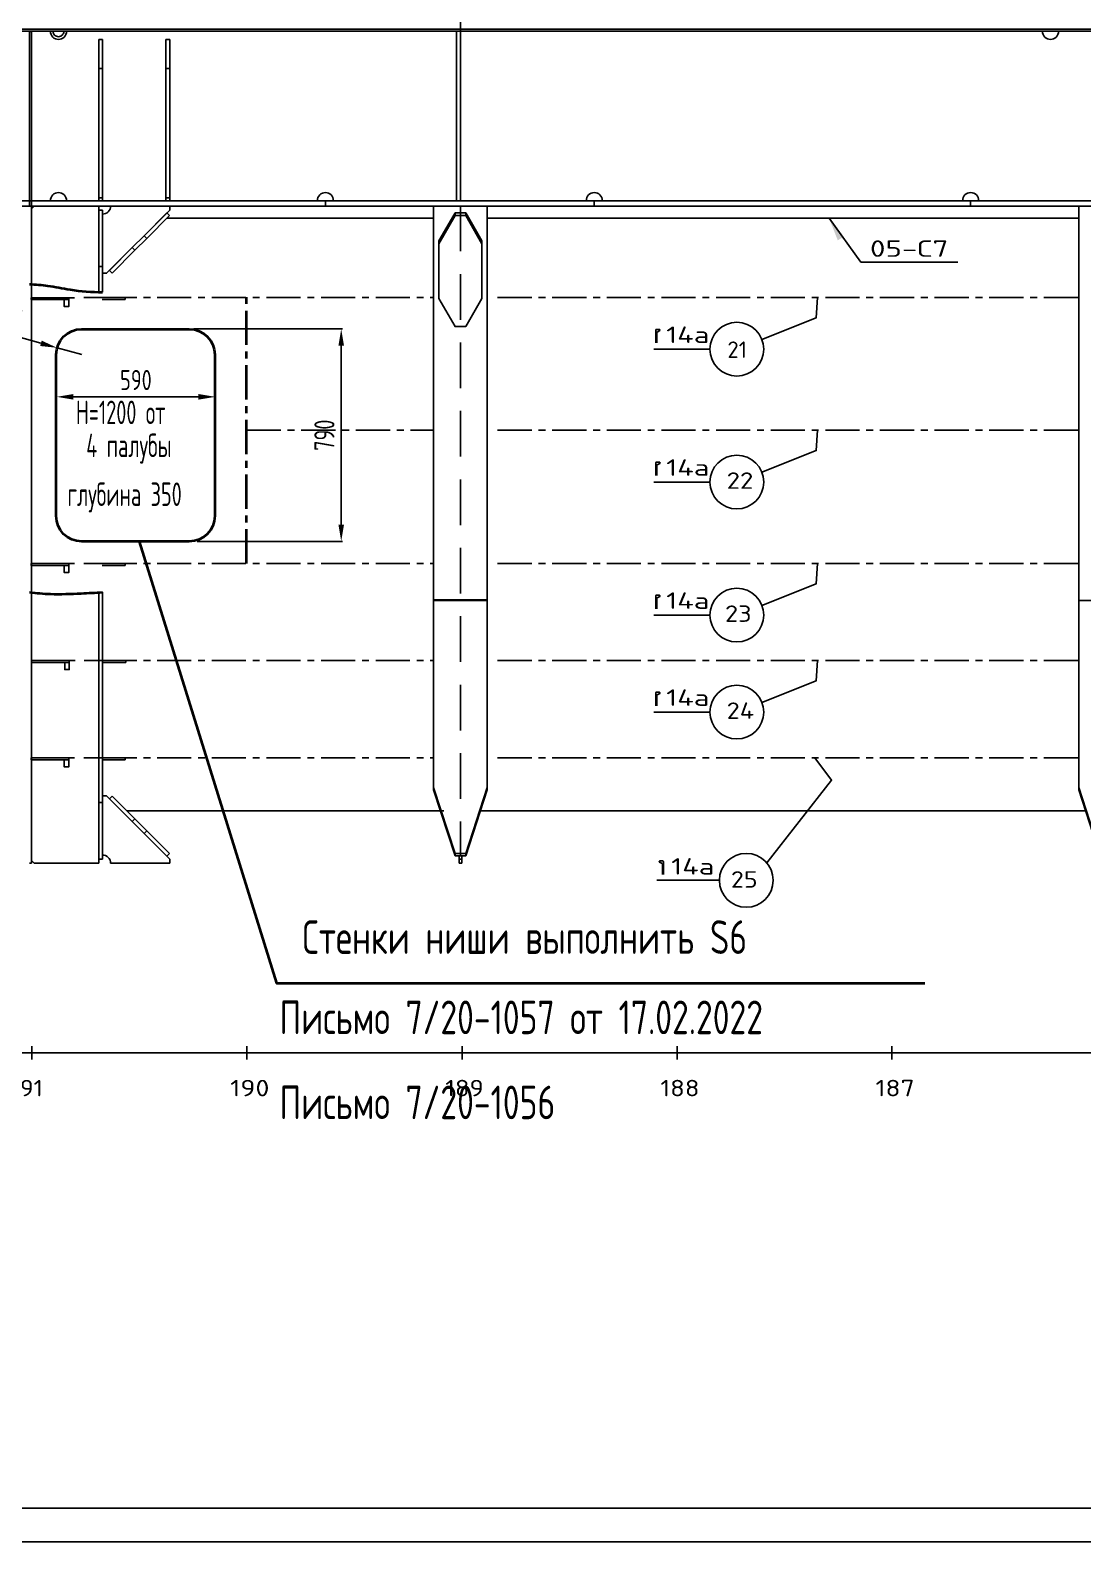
# Model space of a CAD drawing. Header units: millimetres. Extents: x -438477 to 631584, y 118817 to 676146.
# Drawn here: x 159571 to 163486, y 334009 to 339631 of the extents above; entities that cross this region are included whole.
import ezdxf
from ezdxf.enums import TextEntityAlignment as Align

# ---------------------------------------------------------------- set-up
doc = ezdxf.new("R2010")
doc.units = ezdxf.units.MM
for name, pattern in [('AVEVASOLID', [7.5, 7.5]), ('CENTERX2', [20.32, 12.7, -2.54, 2.54, -2.54]), ('DASHED', [2.546053, 1.697368, -0.848684])]:
    doc.linetypes.add(name, pattern=pattern)
doc.layers.get('Defpoints').update_dxf_attribs({"linetype": 'CONTINUOUS'})
for name, color, linetype in [('20_1', 1, 'CONTINUOUS'), ('20_FORMAT', 140, 'CONTINUOUS'), ('20_POZ', 4, 'CONTINUOUS')]:
    doc.layers.add(name, color=color, linetype=linetype)
doc.styles.add('SIMPLEX', font='simplex.shx', dxfattribs={"width": 0.7})
doc.linetypes.add('Шов_Монтажный', pattern='A,0.75,-0.0001,["/",Standard,S=1,R=0,X=0,Y=-0.5],0.75', length=1.5001)
doc.dimstyles.new('Lineyny', dxfattribs={"dimscale": 30, "dimtxt": 3, "dimasz": 2.5, "dimexe": 0.18, "dimexo": 0.625, "dimgap": 1, "dimtad": 1, "dimdec": 0, "dimlfac": -1, "dimzin": 0, "dimtxsty": 'SIMPLEX', "dimcen": 0, "dimdle": 0.38, "dimclrd": 2, "dimclre": 2, "dimclrt": 2, "dimadec": 0, "dimazin": 0, "dimtfac": 1, "dimtdec": 0, "dimtmove": 0, "dimatfit": 0, "dimfxl": 1, "dimtolj": 1, "dimtzin": 0, "dimlwd": -1, "dimarcsym": 0})

# ---------------------------------------------------------------- blocks, each defined once
blk = doc.blocks.new('*D179')
at = {"layer": '20_1', "color": 2, "lineweight": -2, "ltscale": 25, "transparency": 16777216}
for p, q in [((160180.1, 338520), (160732.6, 338520)), ((160192, 337730.1), (160732.6, 337730.1))]:
    blk.add_line(p, q, dxfattribs=at)
at = {"layer": '20_1', "color": 2, "ltscale": 25, "transparency": 16777216}
blk.add_line((160728.1, 338457.5), (160728.1, 337792.6), dxfattribs=at)
at = {"layer": '20_1', "color": 2, "lineweight": 40, "ltscale": 25, "transparency": 16777216}
for points in [[(160717.7, 338457.5), (160738.5, 338457.5), (160728.1, 338520)], [(160717.7, 337792.6), (160738.5, 337792.6), (160728.1, 337730.1)]]:
    blk.add_solid(points, dxfattribs=at)
at = {"layer": 'Defpoints', "color": 0, "lineweight": 40, "ltscale": 25, "transparency": 16777216}
for p in [(160164.5, 338520), (160176.4, 337730.1), (160728.1, 337730.1)]:
    blk.add_point(p, dxfattribs=at)
at = {"layer": '20_1', "color": 2, "lineweight": 40, "ltscale": 25, "transparency": 16777216, "insert": (160665.6, 338125), "char_height": 75, "attachment_point": 5, "rotation": 90, "style": 'SIMPLEX'}
blk.add_mtext('\\A1;790', dxfattribs=at)
blk = doc.blocks.new('*D180')
at = {"layer": '20_1', "color": 2, "lineweight": -2, "ltscale": 25, "transparency": 16777216}
for p, q in [((160259.5, 338411), (160259.5, 338263.1)), ((159669.5, 338408.5), (159669.5, 338263.1))]:
    blk.add_line(p, q, dxfattribs=at)
at = {"layer": '20_1', "color": 2, "ltscale": 25, "transparency": 16777216}
blk.add_line((159732, 338267.6), (160197, 338267.6), dxfattribs=at)
at = {"layer": '20_1', "color": 2, "lineweight": 40, "ltscale": 25, "transparency": 16777216}
for points in [[(159732, 338278), (159732, 338257.2), (159669.5, 338267.6)], [(160197, 338278), (160197, 338257.2), (160259.5, 338267.6)]]:
    blk.add_solid(points, dxfattribs=at)
at = {"layer": 'Defpoints', "color": 0, "lineweight": 40, "ltscale": 25, "transparency": 16777216}
for p in [(159669.5, 338424.1), (160259.5, 338426.6), (160259.5, 338267.6)]:
    blk.add_point(p, dxfattribs=at)
at = {"layer": '20_1', "color": 2, "lineweight": 40, "ltscale": 25, "transparency": 16777216, "insert": (159964.5, 338330.1), "char_height": 75, "attachment_point": 5, "style": 'SIMPLEX'}
blk.add_mtext('\\A1;590', dxfattribs=at)
blk = doc.blocks.new('*D210')
at = {"layer": '20_1', "color": 2, "ltscale": 25, "transparency": 16777216}
for p, q in [((159611.1, 338466.7), (159370.3, 338533.7)), ((159762.9, 338424.5), (159671.3, 338450))]:
    blk.add_line(p, q, dxfattribs=at)
at = {"layer": '20_1', "color": 2, "lineweight": 40, "ltscale": 25, "transparency": 16777216}
blk.add_solid([(159613.9, 338476.8), (159608.3, 338456.7), (159671.3, 338450)], dxfattribs=at)
at = {"layer": 'Defpoints', "color": 0, "lineweight": 40, "ltscale": 25, "transparency": 16777216}
for p in [(159671.3, 338450), (159762.9, 338424.5)]:
    blk.add_point(p, dxfattribs=at)
at = {"layer": '20_1', "color": 2, "lineweight": 40, "ltscale": 25, "transparency": 16777216, "insert": (159477.3, 338568.8), "char_height": 75, "attachment_point": 5, "rotation": 344.4594, "style": 'SIMPLEX'}
blk.add_mtext('\\A1;R95', dxfattribs=at)

msp = doc.modelspace()

# ---------------------------------------------------------------- hatches: boundary and pattern name
at = {"layer": '20_1'}
msp.add_hatch(color=6, dxfattribs=at).paths.add_polyline_path([(162575.036, 338849.861), (162593.888, 338861.222), (162542.592, 338932.22)])

# ---------------------------------------------------------------- linework, layer by layer
at = {"layer": '20_1', "color": 0, "linetype": 'DASHED', "ltscale": 100}
msp.add_line((161171.355, 346362.377), (161171.355, 336560.47), dxfattribs=at)
at = {"layer": '20_1', "color": 0, "linetype": 'AVEVASOLID'}
for p, q in [((157776.369, 339627.221), (163366.353, 339627.221)), ((159576.357, 336533.221), (159576.357, 339627.221)), ((159576.357, 336533.221), (159576.357, 339627.221)), ((159576.357, 336533.221), (159576.357, 339627.221)), ((159576.357, 339008.221), (159576.357, 339616.22)), ((159840.346, 339597.219), (159826.345, 339597.219)), ((159826.345, 339597.219), (159826.345, 339007.22)), ((159826.345, 339597.219), (159840.346, 339597.219)), ((159826.345, 339489.221), (159826.345, 339597.219)), ((159840.346, 339007.22), (159840.346, 339597.219)), ((159840.346, 339597.219), (159840.346, 339489.221)), ((160090.346, 339597.219), (160076.345, 339597.219)), ((160076.345, 339597.219), (160076.345, 339007.22)), ((160076.345, 339597.219), (160090.346, 339597.219)), ((160076.345, 339489.221), (160076.345, 339597.219)), ((160090.346, 339007.22), (160090.346, 339597.219)), ((160090.346, 339597.219), (160090.346, 339489.221)), ((161157.354, 339627.221), (161157.354, 338997.219)), ((161171.355, 338997.225), (161171.355, 339627.221)), ((159826.345, 339489.221), (159840.346, 339489.221)), ((159826.345, 338997.219), (159826.345, 339489.221)), ((159840.346, 339489.221), (159840.346, 338997.219)), ((160076.345, 339489.221), (160090.346, 339489.221)), ((160076.345, 338997.219), (160076.345, 339489.221)), ((160090.346, 339489.221), (160090.346, 338997.219)), ((159826.345, 339007.22), (159840.346, 339007.22)), ((159826.345, 339007.22), (159826.345, 338997.219)), ((159840.346, 338997.219), (159840.346, 339007.22)), ((160076.345, 339007.22), (160090.346, 339007.22)), ((160076.345, 339007.22), (160076.345, 338997.219)), ((160090.346, 338997.219), (160090.346, 339007.22)), ((159574.355, 338636.061), (159714.351, 338636.061)), ((159714.351, 338629.061), (159574.355, 338629.061)), ((159574.355, 337647.057), (159714.351, 337647.057)), ((159714.351, 337640.057), (159574.355, 337640.057)), ((159576.357, 337286.247), (159716.353, 337286.247)), ((159716.353, 337279.246), (159576.357, 337279.246)), ((159574.355, 336924.241), (159714.351, 336924.241)), ((159714.351, 336917.24), (159574.355, 336917.24)), ((161166.353, 336560.47), (161166.353, 336548.22)), ((161176.357, 336548.22), (161176.357, 336560.47)), ((159568.355, 336533.221), (159576.357, 336533.221)), ((159568.355, 336533.221), (159576.357, 336533.221)), ((159568.355, 336533.221), (159576.357, 336533.221)), ((161176.357, 336548.22), (161166.353, 336548.22)), ((161166.353, 336548.22), (161166.353, 336533.221)), ((161166.353, 336533.221), (161176.357, 336533.221)), ((161176.357, 336533.221), (161176.357, 336548.22))]:
    msp.add_line(p, q, dxfattribs=at)
at = {"layer": '20_1', "color": 92, "linetype": 'AVEVASOLID', "lineweight": 0}
for p, q in [((163366.347, 339627.221), (163369.753, 339627.221)), ((163366.353, 339627.221), (163368.941, 339627.221)), ((163368.941, 339627.221), (163376.632, 339627.221)), ((163369.753, 339627.221), (163379.744, 339627.221)), ((163376.632, 339627.221), (163389.241, 339627.221)), ((163379.744, 339627.221), (163395.632, 339627.221)), ((163389.241, 339627.221), (163406.459, 339627.221)), ((163395.632, 339627.221), (163416.347, 339627.221)), ((163406.459, 339627.221), (163427.865, 339627.221)), ((163466.347, 339627.221), (163686.324, 339627.221)), ((160669.356, 338997.219), (160669.356, 338977.221)), ((160766.286, 338997.219), (160719.356, 338997.219)), ((160719.356, 338977.221), (160766.286, 338977.221)), ((160812.063, 338997.219), (160766.286, 338997.219)), ((160766.286, 338977.221), (160812.063, 338977.221)), ((160855.55, 338997.219), (160812.063, 338997.219)), ((160812.063, 338977.221), (160855.55, 338977.221)), ((160895.693, 338997.219), (160855.55, 338997.219)), ((160855.55, 338977.221), (160895.693, 338977.221)), ((160931.49, 338997.219), (160895.693, 338997.219)), ((160895.693, 338977.221), (160931.49, 338977.221)), ((160962.063, 338997.219), (160931.49, 338997.219)), ((160931.49, 338977.221), (160962.063, 338977.221)), ((160986.66, 338997.219), (160962.063, 338997.219)), ((160962.063, 338977.221), (160986.66, 338977.221)), ((161004.671, 338997.219), (160986.66, 338997.219)), ((160986.66, 338977.221), (161004.671, 338977.221)), ((161015.664, 338997.219), (161004.671, 338997.219)), ((161004.671, 338977.221), (161015.664, 338977.221)), ((161019.356, 338997.219), (161015.664, 338997.219)), ((161015.664, 338977.221), (161019.356, 338977.221)), ((161319.356, 338997.219), (161019.356, 338997.219)), ((161019.356, 338977.221), (161319.356, 338977.221)), ((161323.049, 338997.219), (161319.356, 338997.219)), ((161319.356, 338977.221), (161323.049, 338977.221)), ((161334.041, 338997.219), (161323.049, 338997.219)), ((161323.049, 338977.221), (161334.041, 338977.221)), ((161352.053, 338997.219), (161334.041, 338997.219)), ((161334.041, 338977.221), (161352.053, 338977.221)), ((161376.65, 338997.219), (161352.053, 338997.219)), ((161352.053, 338977.221), (161376.65, 338977.221)), ((161407.222, 338997.219), (161376.65, 338997.219)), ((161376.65, 338977.221), (161407.222, 338977.221)), ((161443.02, 338997.219), (161407.222, 338997.219)), ((161407.222, 338977.221), (161443.02, 338977.221)), ((161483.162, 338997.219), (161443.02, 338997.219)), ((161443.02, 338977.221), (161483.162, 338977.221)), ((161526.65, 338997.219), (161483.162, 338997.219)), ((161483.162, 338977.221), (161526.65, 338977.221)), ((161572.426, 338997.219), (161526.65, 338997.219)), ((161526.65, 338977.221), (161572.426, 338977.221)), ((161619.356, 338997.219), (161572.426, 338997.219)), ((161572.426, 338977.221), (161619.356, 338977.221)), ((161669.356, 338997.219), (161619.356, 338997.219)), ((161619.356, 338977.221), (161669.356, 338977.221)), ((161669.356, 338977.221), (161669.356, 338997.219)), ((163069.356, 338997.219), (163069.356, 338977.221)), ((163119.356, 338997.219), (163069.356, 338997.219)), ((163069.356, 338977.221), (163119.356, 338977.221)), ((163166.286, 338997.219), (163119.356, 338997.219)), ((163119.356, 338977.221), (163166.286, 338977.221)), ((163212.063, 338997.219), (163166.286, 338997.219)), ((163166.286, 338977.221), (163212.063, 338977.221)), ((163255.55, 338997.219), (163212.063, 338997.219)), ((163212.063, 338977.221), (163255.55, 338977.221)), ((163295.693, 338997.219), (163255.55, 338997.219)), ((163255.55, 338977.221), (163295.693, 338977.221)), ((163331.49, 338997.219), (163295.693, 338997.219)), ((163295.693, 338977.221), (163331.49, 338977.221)), ((163362.063, 338997.219), (163331.49, 338997.219)), ((163331.49, 338977.221), (163362.063, 338977.221)), ((163386.66, 338997.219), (163362.063, 338997.219)), ((163362.063, 338977.221), (163386.66, 338977.221)), ((163404.671, 338997.219), (163386.66, 338997.219)), ((163386.66, 338977.221), (163404.671, 338977.221)), ((163415.664, 338997.219), (163404.671, 338997.219)), ((163404.671, 338977.221), (163415.664, 338977.221)), ((163419.356, 338997.219), (163415.664, 338997.219)), ((163415.664, 338977.221), (163419.356, 338977.221)), ((163719.356, 338997.219), (163419.356, 338997.219)), ((163419.356, 338977.221), (163719.356, 338977.221))]:
    msp.add_line(p, q, dxfattribs=at)
at = {"layer": '20_1', "color": 12, "linetype": 'AVEVASOLID'}
for p, q in [((159826.345, 338997.219), (159840.346, 338997.219)), ((159840.346, 338997.219), (159826.345, 338997.219)), ((160076.345, 338997.219), (160090.346, 338997.219)), ((160090.346, 338997.219), (160076.345, 338997.219)), ((161071.358, 337510.415), (161071.358, 338977.221)), ((163471.358, 337510.415), (163471.358, 338977.221)), ((159826.357, 338962.222), (159840.358, 338962.222)), ((159826.357, 338752.221), (159826.357, 338962.222)), ((159840.358, 338962.222), (159840.358, 338752.221)), ((159994.893, 338866.763), (160079.75, 338951.614)), ((160089.65, 338941.714), (160004.793, 338856.86)), ((160079.75, 338951.614), (160089.65, 338941.714)), ((161151.357, 338941.821), (161151.357, 338952.407)), ((161151.357, 338952.407), (161191.353, 338952.407)), ((161191.353, 338941.821), (161191.353, 338952.407)), ((159950.82, 338822.68), (159994.893, 338866.763)), ((159994.893, 338866.763), (160004.793, 338856.86)), ((159865.963, 338737.829), (159950.82, 338822.68)), ((159960.714, 338812.78), (159875.863, 338727.929)), ((159960.714, 338812.78), (159950.82, 338822.68)), ((160004.793, 338856.86), (159960.714, 338812.78)), ((161091.353, 338633.651), (161091.353, 338837.152)), ((159826.357, 338752.221), (159840.358, 338752.221)), ((159826.357, 338657.439), (159826.357, 338752.221)), ((159840.358, 338752.221), (159840.358, 338657.466)), ((161071.358, 338786.341), (161071.358, 338749.561)), ((161071.358, 338749.561), (161071.358, 338714.716)), ((159875.863, 338727.929), (159865.963, 338737.829)), ((159574.355, 338629.061), (159574.355, 338636.061)), ((159576.357, 338135.056), (159576.357, 338142.057)), ((159574.355, 337640.057), (159574.355, 337647.057)), ((159826.357, 336758.221), (159826.357, 337539.96)), ((159840.358, 337540.66), (159840.358, 336758.221)), ((161271.358, 337512.432), (161071.358, 337512.432)), ((161271.358, 336813.909), (161271.358, 337512.432)), ((163471.358, 337512.432), (163471.358, 337510.415)), ((161071.358, 337510.415), (161071.358, 336813.909)), ((163471.358, 337510.415), (163471.358, 337287.404)), ((163471.358, 337436.526), (163471.358, 337399.747)), ((159576.357, 337279.246), (159576.357, 337286.247)), ((163471.358, 337287.404), (163471.358, 337234.201)), ((163471.358, 337234.201), (163471.358, 337193.102)), ((163471.358, 337193.102), (163471.358, 337152.551)), ((163471.358, 337152.551), (163471.358, 337112.905)), ((163471.358, 337112.905), (163471.358, 337074.52)), ((163471.358, 337074.52), (163471.358, 337037.741)), ((163471.358, 337037.741), (163471.358, 337002.896)), ((163471.358, 337002.896), (163471.358, 336813.909)), ((159574.355, 336917.24), (159574.355, 336924.241)), ((159865.963, 336772.613), (159875.863, 336782.513)), ((159875.863, 336782.513), (159960.714, 336697.662)), ((161071.358, 336813.909), (161071.358, 336805.853)), ((161271.358, 336805.853), (161271.358, 336813.909)), ((163471.358, 336813.909), (163471.358, 336805.853)), ((159840.358, 336758.221), (159826.357, 336758.221)), ((159826.357, 336548.22), (159826.357, 336758.221)), ((159840.358, 336758.221), (159840.358, 336548.22)), ((159950.82, 336687.762), (159865.963, 336772.613)), ((159950.82, 336687.762), (159960.714, 336697.662)), ((159994.893, 336643.679), (159950.82, 336687.762)), ((159960.714, 336697.662), (160004.793, 336653.579)), ((160004.793, 336653.579), (159994.893, 336643.679)), ((160079.75, 336558.828), (159994.893, 336643.679)), ((160004.793, 336653.579), (160089.65, 336568.728)), ((160089.65, 336568.728), (160079.75, 336558.828)), ((161151.357, 336568.527), (161151.357, 336560.47)), ((161151.357, 336560.47), (161191.353, 336560.47)), ((161191.353, 336568.527), (161191.353, 336560.47)), ((159840.358, 336548.22), (159826.357, 336548.22))]:
    msp.add_line(p, q, dxfattribs=at)
at = {"layer": '20_1', "linetype": 'AVEVASOLID'}
for p, q in [((160719.356, 338997.219), (160669.356, 338997.219)), ((160669.356, 338977.221), (160719.356, 338977.221)), ((159838.356, 338637.219), (159924.355, 338637.219)), ((159924.355, 338637.219), (159924.355, 338629.221)), ((159924.355, 338629.221), (159838.356, 338629.221)), ((159838.356, 337648.215), (159924.355, 337648.215)), ((159924.355, 337640.216), (159838.356, 337640.216)), ((159924.355, 337648.215), (159924.355, 337640.216)), ((159840.358, 337287.404), (159926.357, 337287.404)), ((159926.357, 337287.404), (159926.357, 337279.406)), ((159926.357, 337279.406), (159840.358, 337279.406)), ((159838.356, 336925.398), (159924.355, 336925.398)), ((159924.355, 336917.4), (159838.356, 336917.4)), ((159924.355, 336925.398), (159924.355, 336917.4)), ((157359.554, 335827.729), (169916.363, 335827.729))]:
    msp.add_line(p, q, dxfattribs=at)
at = {"layer": '20_1', "color": 6, "linetype": 'AVEVASOLID'}
for p, q in [((160060.355, 338932.22), (160060.356, 338932.22)), ((160060.356, 338932.22), (160060.355, 338932.22)), ((161071.358, 338932.22), (160080.156, 338932.22)), ((160080.156, 338932.22), (161071.358, 338932.22)), ((163471.358, 338932.22), (161271.358, 338932.22)), ((161271.358, 338932.22), (163471.358, 338932.22))]:
    msp.add_line(p, q, dxfattribs=at)
at = {"layer": '20_1', "color": 6}
for p, q in [((162542.592, 338932.22), (162661.123, 338768.164)), ((162661.123, 338768.164), (163021.57, 338768.164))]:
    msp.add_line(p, q, dxfattribs=at)
at = {"layer": '20_1', "linetype": 'DASHED', "ltscale": 40}
for p, q in [((159838.356, 338637.219), (159714.351, 338636.221)), ((159838.356, 337648.215), (159714.351, 337647.217)), ((159840.358, 337287.404), (159716.353, 337286.406)), ((159838.356, 336925.398), (159714.351, 336924.4))]:
    msp.add_line(p, q, dxfattribs=at)
at = {"layer": '20_1', "color": 0, "ltscale": 30}
for p, q in [((159714.351, 338629.061), (159714.351, 338636.061)), ((159714.351, 337640.057), (159714.351, 337647.057)), ((159716.353, 337279.246), (159716.353, 337286.247)), ((159714.351, 336917.24), (159714.351, 336924.241))]:
    msp.add_line(p, q, dxfattribs=at)
at = {"layer": '20_1', "color": 3, "linetype": 'CENTERX2', "ltscale": 10}
for p, q in [((159840.358, 338637.219), (161071.358, 338637.219)), ((161309.688, 338637.219), (163471.358, 338637.219)), ((160376.357, 338143.215), (161071.358, 338143.215)), ((161309.688, 338143.215), (163471.358, 338143.215)), ((159840.358, 337648.215), (161071.358, 337648.215)), ((161309.688, 337648.215), (163471.358, 337648.215)), ((159840.358, 337287.404), (161071.358, 337287.404)), ((161309.688, 337287.404), (163471.358, 337287.404)), ((159840.358, 336925.398), (161071.358, 336925.398)), ((161309.688, 336925.398), (163471.358, 336925.398))]:
    msp.add_line(p, q, dxfattribs=at)
at = {"layer": '20_1', "color": 2, "linetype": 'CENTERX2', "lineweight": 40, "ltscale": 10}
msp.add_line((160376.357, 337648.215), (160376.357, 338648.215), dxfattribs=at)
at = {"layer": '20_1', "color": 6, "linetype": 'Шов_Монтажный', "ltscale": 100}
for p, q in [((159931.154, 336727.221), (161109.688, 336727.221)), ((161243.094, 336727.221), (163499.62, 336727.221))]:
    msp.add_line(p, q, dxfattribs=at)
at = {"layer": '20_1', "linetype": 'AVEVASOLID'}
for points in [[(168946.358, 339627.221), (159696.346, 339627.221, -0.19890833), (159690.487, 339613.079, -0.19890833), (159676.345, 339607.22, -0.19890833), (159662.203, 339613.079, -0.19890833), (159656.344, 339627.221), (159488.338, 339627.221, -0.19890833), (159482.479, 339613.079, -0.19890833), (159468.337, 339607.22, -0.19890833), (159454.195, 339613.079, -0.19890833), (159448.336, 339627.221), (157806.356, 339627.221, -0.19892856), (157797.573, 339606.008, -0.19888391), (157776.357, 339597.219), (157776.357, 339467.221), (157876.345, 339467.221)], [(157806.356, 339627.221), (159448.336, 339627.221, 0.19890833), (159454.195, 339613.079, 0.19890833), (159468.337, 339607.22, 0.19890833), (159482.479, 339613.079, 0.19890833), (159488.338, 339627.221), (159656.344, 339627.221, 0.19890833), (159662.203, 339613.079, 0.19890833), (159676.345, 339607.22, 0.19890833), (159690.487, 339613.079, 0.19890833), (159696.346, 339627.221), (168946.358, 339627.221, 0.19892856), (168955.141, 339606.008, 0.19888391), (168976.357, 339597.219), (168976.357, 339487.222), (168876.369, 339487.222)], [(157806.356, 339627.221), (159448.336, 339627.221, 0.19890833), (159454.195, 339613.079, 0.19890833), (159468.337, 339607.22, 0.19890833), (159482.479, 339613.079, 0.19890833), (159488.338, 339627.221), (159656.344, 339627.221, 0.19890833), (159662.203, 339613.079, 0.19890833), (159676.345, 339607.22, 0.19890833), (159690.487, 339613.079, 0.19890833), (159696.346, 339627.221), (168946.358, 339627.221, 0.19892856), (168955.141, 339606.008, 0.19888391), (168976.357, 339597.219), (168976.357, 339487.222), (168876.369, 339487.222)], [(157806.356, 339627.221), (159448.336, 339627.221, 0.19890833), (159454.195, 339613.079, 0.19890833), (159468.337, 339607.22, 0.19890833), (159482.479, 339613.079, 0.19890833), (159488.338, 339627.221), (159656.344, 339627.221, 0.19890833), (159662.203, 339613.079, 0.19890833), (159676.345, 339607.22, 0.19890833), (159690.487, 339613.079, 0.19890833), (159696.346, 339627.221), (168946.358, 339627.221, 0.19892856), (168955.141, 339606.008, 0.19888391), (168976.357, 339597.219), (168976.357, 339487.222), (168876.369, 339487.222)], [(163756.319, 339627.221), (163396.315, 339627.221, -0.19892856), (163387.532, 339606.008, -0.19888391), (163366.317, 339597.219, -0.19888391), (163345.101, 339606.008, -0.19892856), (163336.318, 339627.221), (159706.356, 339627.221, -0.19892856), (159697.573, 339606.008, -0.19888391), (159676.357, 339597.219, -0.19888391), (159655.141, 339606.008, -0.19892856), (159646.358, 339627.221), (159498.323, 339627.221, -0.19892856)], [(159498.323, 338997.219), (159646.358, 338997.219, -0.19892856), (159655.141, 339018.432, -0.19888391), (159676.357, 339027.221, -0.19888391), (159697.573, 339018.432, -0.19892856), (159706.356, 338997.219), (160639.345, 338997.219, -0.19892856), (160648.128, 339018.432, -0.19888391), (160669.344, 339027.221, -0.19888391), (160690.56, 339018.432, -0.19892856), (160699.343, 338997.219), (161639.345, 338997.219, -0.19892856), (161648.128, 339018.432, -0.19888391), (161669.344, 339027.221, -0.19888391), (161690.56, 339018.432, -0.19892856), (161699.343, 338997.219), (163039.345, 338997.219, -0.19892856), (163048.128, 339018.432, -0.19888391), (163069.344, 339027.221, -0.19888391), (163090.56, 339018.432, -0.19892856), (163099.343, 338997.219), (164039.345, 338997.219, -0.19892856)], [(160090.358, 338977.221), (159870.357, 338977.221, -0.19890833), (159861.568, 338956.008, -0.19893275), (159840.358, 338947.219), (159840.358, 338727.221), (159855.355, 338727.221), (160090.358, 338962.222), (160090.358, 338977.221)], [(159840.358, 336783.221), (159840.358, 336563.22, -0.19894287), (159861.568, 336554.434, -0.19890833), (159870.357, 336533.221), (160090.358, 336533.221), (160090.358, 336548.22), (159855.355, 336783.221), (159840.358, 336783.221)]]:
    msp.add_lwpolyline(points, format="xyb", dxfattribs=at)
at = {"layer": '20_1', "color": 0, "linetype": 'AVEVASOLID'}
for points in [[(157776.369, 339627.221), (168976.357, 339627.221), (168976.357, 339635.22), (157776.369, 339635.22), (157776.369, 339627.221)], [(159568.355, 339626.22), (159568.355, 338976.22), (159576.357, 338976.22), (159576.357, 339626.22), (159568.355, 339626.22)], [(159714.351, 338629.061), (159714.351, 338603.06), (159697.683, 338603.06), (159697.683, 338629.061), (159714.351, 338629.061)], [(159714.351, 337640.057), (159714.351, 337614.056), (159697.683, 337614.056), (159697.683, 337640.057), (159714.351, 337640.057)], [(159716.353, 337279.246), (159716.353, 337253.245), (159699.685, 337253.245), (159699.685, 337279.246), (159716.353, 337279.246)], [(159714.351, 336917.24), (159714.351, 336891.239), (159697.683, 336891.239), (159697.683, 336917.24), (159714.351, 336917.24)]]:
    msp.add_lwpolyline(points, dxfattribs=at)
at = {"layer": '20_1', "linetype": 'AVEVASOLID'}
for points in [[(157976.339, 338997.219), (160669.344, 338997.219), (160669.344, 338977.221), (157976.339, 338977.221), (157976.339, 338997.219)], [(159826.357, 338657.439), (159826.357, 338977.221), (159586.354, 338977.221), (159576.357, 338967.221)], [(160669.356, 338997.219), (161669.344, 338997.219), (161669.344, 338977.221), (160669.356, 338977.221), (160669.356, 338997.219)], [(163069.344, 338977.221), (161669.344, 338977.221), (161669.344, 338997.219), (163069.344, 338997.219), (163069.344, 338977.221)], [(163069.344, 338997.219), (164069.356, 338997.219), (164069.356, 338977.221), (163069.344, 338977.221), (163069.344, 338997.219)], [(159576.357, 338967.221), (159576.357, 336543.221), (159586.354, 336533.221), (159826.357, 336533.221), (159826.357, 337539.96)], [(159577.363, 335852.729), (159577.363, 335802.729)], [(160377.363, 335852.729), (160377.363, 335802.729)], [(161177.363, 335852.729), (161177.363, 335802.729)], [(161977.363, 335852.729), (161977.363, 335802.729)], [(162776.363, 335852.729), (162776.363, 335802.729)]]:
    msp.add_lwpolyline(points, dxfattribs=at)
at = {"layer": '20_1', "color": 0, "ltscale": 30}
for points in [[(160669.356, 338977.221), (161669.341, 338977.221), (161669.341, 338997.225), (160669.356, 338997.225)], [(163069.344, 338977.221), (164069.328, 338977.221), (164069.328, 338997.225), (163069.344, 338997.225)]]:
    msp.add_lwpolyline(points, close=True, dxfattribs=at)
at = {"layer": '20_1', "color": 12, "linetype": 'AVEVASOLID'}
for points in [[(161271.358, 338977.221), (161271.358, 337510.415), (161071.358, 337510.415)], [(163671.358, 338977.221), (163671.358, 337510.415), (163471.358, 337510.415)], [(161091.353, 338837.152), (161091.353, 338847.738), (161151.357, 338952.407)], [(161091.353, 338837.152), (161151.357, 338941.821), (161191.353, 338941.821), (161251.357, 338837.152)], [(161191.353, 338952.407), (161251.357, 338847.738), (161251.357, 338837.152)], [(161251.357, 338837.152), (161251.357, 338633.651), (161191.353, 338528.982), (161151.357, 338528.982), (161091.353, 338633.651)], [(161071.358, 336813.909), (161071.358, 336805.853), (161151.357, 336560.47)], [(161071.358, 336813.909), (161151.357, 336568.527), (161191.353, 336568.527), (161271.358, 336813.909)], [(161191.353, 336560.47), (161271.358, 336805.853), (161271.358, 336813.909)], [(163471.358, 336813.909), (163471.358, 336805.853), (163551.351, 336560.47)], [(163471.358, 336813.909), (163551.357, 336568.527), (163591.353, 336568.527), (163671.358, 336813.909)]]:
    msp.add_lwpolyline(points, dxfattribs=at)
at = {"layer": '20_1', "color": 4, "ltscale": 20}
for points in [[(162499.761, 338637.219), (162495.064, 338561.623), (162292.932, 338480.92)], [(162499.761, 338143.215), (162495.064, 338067.618), (162292.932, 337986.916)], [(162499.761, 337648.215), (162495.064, 337572.618), (162292.932, 337491.916)], [(162499.761, 337287.404), (162495.064, 337211.808), (162292.932, 337131.105)], [(162489.839, 336925.398), (162551.945, 336842.189), (162311.065, 336533.93)]]:
    msp.add_lwpolyline(points, dxfattribs=at)
at = {"layer": '20_1', "color": 30, "lineweight": 40, "ltscale": 25}
msp.add_lwpolyline([(159976.378, 337729.639), (160487.822, 336087.098), (162898.698, 336087.098)], dxfattribs=at)
for points, knots in [([(159568.355, 338687.046), (159591.016, 338685.853), (159641.767, 338681.768), (159731.148, 338662.528), (159799.997, 338656.951), (159840.358, 338657.466)], [61.2856829, 61.2856829, 61.2856829, 61.2856829, 129.30708467, 214.16109495, 335.12155559, 335.12155559, 335.12155559, 335.12155559]), ([(159568.355, 337541.145), (159594.372, 337537.733), (159658.187, 337531.673), (159749.24, 337536.111), (159813.785, 337539.33), (159840.358, 337540.66)], [122.53777301, 122.53777301, 122.53777301, 122.53777301, 201.2870028, 315.27107807, 395.11573121, 395.11573121, 395.11573121, 395.11573121])]:
    msp.add_open_spline(points, degree=3, knots=knots, dxfattribs=at)
at = {"layer": '20_FORMAT', "color": 4}
msp.add_lwpolyline([(154777.063, 334008.858), (175802.063, 334008.858), (175802.063, 348858.858), (154777.063, 348858.858)], close=True, dxfattribs=at)
at = {"layer": '20_FORMAT', "color": 7}
msp.add_lwpolyline([(155277.063, 334133.858), (175677.063, 334133.858), (175677.063, 348733.858), (155277.063, 348733.858)], close=True, dxfattribs=at)
at = {"layer": '20_POZ'}
for p, q in [((162099.706, 338444.743), (161890.461, 338444.743)), ((162099.706, 337950.739), (161890.461, 337950.739)), ((162099.706, 337455.739), (161890.461, 337455.739)), ((162099.706, 337094.928), (161890.461, 337094.928)), ((161901.704, 336469.165), (162134.871, 336469.165))]:
    msp.add_line(p, q, dxfattribs=at)
at = {"layer": '20_POZ', "linetype": 'AVEVASOLID', "lineweight": 40}
msp.add_lwpolyline([(159667.865, 337824.534), (159667.865, 338424.524, -0.41421356), (159762.865, 338519.524), (160162.865, 338519.524, -0.41421356), (160257.865, 338424.524), (160257.865, 337824.534, -0.41421356), (160162.865, 337729.534), (159762.865, 337729.534, -0.41421356)], format="xyb", close=True, dxfattribs=at)
at = {"layer": '20_POZ', "color": 7}
for points in [[(161897.931, 338468.562), (161897.931, 338516.062, -0.41421356), (161900.431, 338518.562), (161911.431, 338518.562, -0.70415525), (161913.017, 338514.13), (161903.181, 338508.45, 0.26794919), (161901.931, 338506.285), (161901.931, 338468.562)], [(161897.931, 337974.557), (161897.931, 338022.057, -0.41421356), (161900.431, 338024.557), (161911.431, 338024.557, -0.70415525), (161913.017, 338020.125), (161903.181, 338014.446, 0.26794919), (161901.931, 338012.281), (161901.931, 337974.557)], [(161897.931, 337479.557), (161897.931, 337527.057, -0.41421356), (161900.431, 337529.557), (161911.431, 337529.557, -0.70415525), (161913.017, 337525.125), (161903.181, 337519.446, 0.26794919), (161901.931, 337517.281), (161901.931, 337479.557)], [(161897.931, 337118.747), (161897.931, 337166.247, -0.41421356), (161900.431, 337168.747), (161911.431, 337168.747, -0.70415525), (161913.017, 337164.315), (161903.181, 337158.636, 0.26794919), (161901.931, 337156.471), (161901.931, 337118.747)], [(161926.784, 336491.389), (161926.784, 336538.889, 0.41421356), (161924.284, 336541.389), (161913.284, 336541.389, 0.70415525), (161911.697, 336536.957), (161921.534, 336531.278, -0.26794919), (161922.784, 336529.113), (161922.784, 336491.389)]]:
    msp.add_lwpolyline(points, format="xyb", dxfattribs=at)
at = {"layer": '20_POZ'}
for centre in [(162199.706, 338444.743), (162199.706, 337950.739), (162199.706, 337455.739), (162199.706, 337094.928), (162234.871, 336469.165)]:
    msp.add_circle(centre, 100, dxfattribs=at)

# ---------------------------------------------------------------- texts
at = {"layer": '20_1', "color": 6, "ltscale": 20, "style": 'SIMPLEX'}
msp.add_text('05-С7', height=61.25, dxfattribs=at).set_placement((162694.81, 338788.374), (162986.476, 338788.374), align=Align.ALIGNED)
at = {"layer": '20_1', "color": 30, "lineweight": 40, "ltscale": 25, "style": 'SIMPLEX', "width": 0.7}
for s, p in [('Стенки ниши выполнить S6', (160583.826, 336195.513)), ('Письмо 7/20-1057 от 17.02.2022', (160498.368, 335896.948)), ('Письмо 7/20-1056 ', (160498.368, 335580.659))]:
    msp.add_text(s, height=125, dxfattribs=at).set_placement(p)
at = {"layer": '20_1', "style": 'SIMPLEX'}
for s, p, p2 in [('191', (159498.78, 335665.848), (159618.363, 335665.848)), ('190', (160315.134, 335665.848), (160460.967, 335665.848)), ('189', (161115.134, 335665.848), (161258.05, 335665.848)), ('188', (161915.134, 335665.848), (162060.967, 335665.848)), ('187', (162715.134, 335665.848), (162860.967, 335665.848))]:
    msp.add_text(s, height=61.25, dxfattribs=at).set_placement(p, p2, align=Align.ALIGNED)
at = {"layer": '20_POZ', "style": 'SIMPLEX'}
for s, p, p2 in [('14а', (161936.868, 338467.99), (162097.285, 338467.99)), ('21', (162164.616, 338412.461), (162237.533, 338412.461)), ('14а', (161936.868, 337973.985), (162097.285, 337973.985)), ('22', (162161.809, 337925.474), (162260.976, 337925.474)), ('14а', (161936.868, 337478.986), (162097.285, 337478.986)), ('23', (162155.493, 337430.475), (162254.66, 337430.475)), ('14а', (161936.868, 337118.175), (162097.285, 337118.175)), ('24', (162161.809, 337069.664), (162263.892, 337069.664)), ('14а', (161955.398, 336490.54), (162115.815, 336490.54)), ('25', (162177.811, 336441.795), (162276.978, 336441.795))]:
    msp.add_text(s, height=61.25, dxfattribs=at).set_placement(p, p2, align=Align.ALIGNED)
at = {"layer": '20_POZ', "linetype": 'AVEVASOLID', "lineweight": 40, "style": 'SIMPLEX', "width": 0.6}
for s, p in [('Н=1200 от ', (159741.166, 338166.061)), ('4 палубы', (159779.58, 338043.273)), ('глубина 350', (159709.739, 337861.596))]:
    msp.add_text(s, height=87.5, dxfattribs=at).set_placement(p)

# ---------------------------------------------------------------- dimensions: what is measured, and where the dimension line sits
at = {"layer": '20_1', "color": 30, "lineweight": 40, "ltscale": 25}
dim = msp.add_radius_dim(center=(159762.865, 338424.524), mpoint=(159671.338, 338449.976), dimstyle='Lineyny', override={"dimscale": 25}, dxfattribs=at)
dim.commit()
dim.dimension.update_dxf_attribs({"geometry": '*D210', "text_midpoint": (159477.33, 338568.799)})
dim = msp.add_linear_dim(base=(160728.099, 337730.093), p1=(160164.467, 338519.991), p2=(160176.356, 337730.093), angle=90, dimstyle='Lineyny', override={"dimscale": 25}, dxfattribs=at)
dim.commit()
dim.dimension.update_dxf_attribs({"geometry": '*D179', "text_midpoint": (160665.599, 338125.042)})
dim = msp.add_linear_dim(base=(160259.453, 338267.567), p1=(159669.512, 338424.084), p2=(160259.453, 338426.616), dimstyle='Lineyny', override={"dimscale": 25}, dxfattribs=at)
dim.commit()
dim.dimension.update_dxf_attribs({"geometry": '*D180', "text_midpoint": (159964.483, 338330.067)})

doc.saveas('drawing.dxf')
